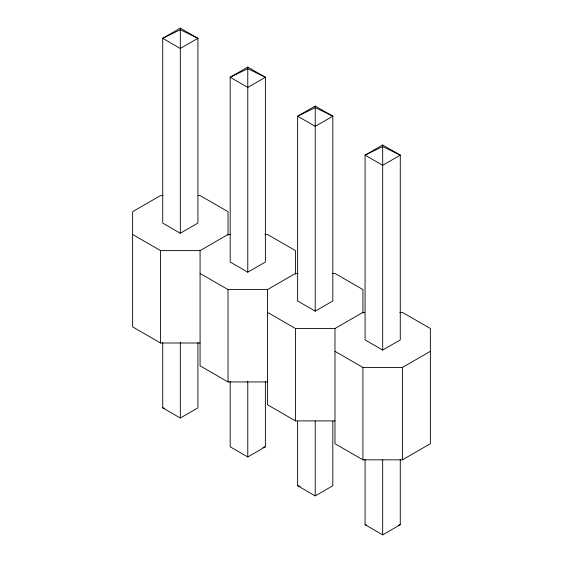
<?xml version="1.0" encoding="UTF-8"?>
<svg xmlns="http://www.w3.org/2000/svg" width="563" height="563" viewBox="0 0 563 563"><rect width="100%" height="100%" fill="white"/><g stroke="black" fill="none" stroke-linecap="round" stroke-linejoin="round"><path stroke-width="0.84" d="M180.322 28.15L162.721 38.312L162.721 223.089L180.322 233.251L197.923 223.089L197.923 38.312L180.322 28.15L180.322 233.251M247.776 67.096L230.176 77.258L230.176 262.027L247.776 272.189L265.377 262.027L265.377 77.258L247.776 67.096L247.776 272.189M315.224 106.034L297.623 116.196L297.623 300.973L315.224 311.135L332.824 300.973L332.824 116.196L315.224 106.034L315.224 311.135M382.678 144.98L365.077 155.142L365.077 339.911L382.678 350.073L400.279 339.911L400.279 155.142L382.678 144.98L382.678 350.073M132.629 234.489L160.568 250.619L200.076 250.619L228.022 234.489L230.654 234.489M200.076 273.435L228.022 289.565L267.531 289.565L295.469 273.435L298.101 273.435M267.531 312.381L295.469 328.51L334.978 328.51L362.924 312.381L364.676 312.381M162.721 342.494L162.721 407.858L180.322 418.02L197.923 407.858L197.923 342.494M334.978 351.319L362.924 367.449L402.432 367.449L430.371 351.319M230.176 381.433L230.176 446.804L247.776 456.966L265.377 446.804L265.377 381.433M297.623 421.251L297.623 485.742L315.224 495.904L332.824 485.742L332.824 421.251M334.978 328.51L334.978 443.707L362.924 459.837L402.432 459.837L430.371 443.707L430.371 328.51L402.432 312.381L399.8 312.381M365.077 459.317L365.077 524.688L382.678 534.85L400.279 524.688L400.279 459.317M262.879 447.444L265.377 446.804M398.611 525.117L400.279 524.688M163.2 195.551L160.568 195.551L132.629 211.681L132.629 326.878L160.568 343.008L200.076 343.008M198.324 195.551L200.076 195.551L228.022 211.681L228.022 235.214M264.899 234.489L267.531 234.489L295.469 250.619L295.469 274.153M332.346 273.435L334.978 273.435L362.924 289.565L362.924 313.098M200.076 250.619L200.076 365.823L228.022 381.953L267.531 381.953M267.531 289.565L267.531 404.762L295.469 420.892L334.978 420.892M162.721 407.858L164.41 408.288M297.623 485.742L300.156 486.383M365.077 524.688L366.759 525.117M402.432 367.449L402.432 459.837M382.678 459.894L382.678 534.85M362.924 367.449L362.924 459.837M315.224 420.955L315.224 495.904M295.469 328.51L295.469 420.892M247.776 381.137L247.776 456.966M228.022 289.565L228.022 381.953M180.322 342.198L180.322 418.02M160.568 250.619L160.568 343.008M197.923 38.312L180.322 48.474L162.721 38.312L180.357 29.733L197.923 38.312M265.377 77.258L247.776 87.42L230.176 77.258L247.811 68.679L265.377 77.258M332.824 116.196L315.224 126.358L297.623 116.196L315.259 107.624L332.824 116.196M400.279 155.142L382.678 165.304L365.077 155.142L382.713 146.563L400.279 155.142"/></g></svg>
